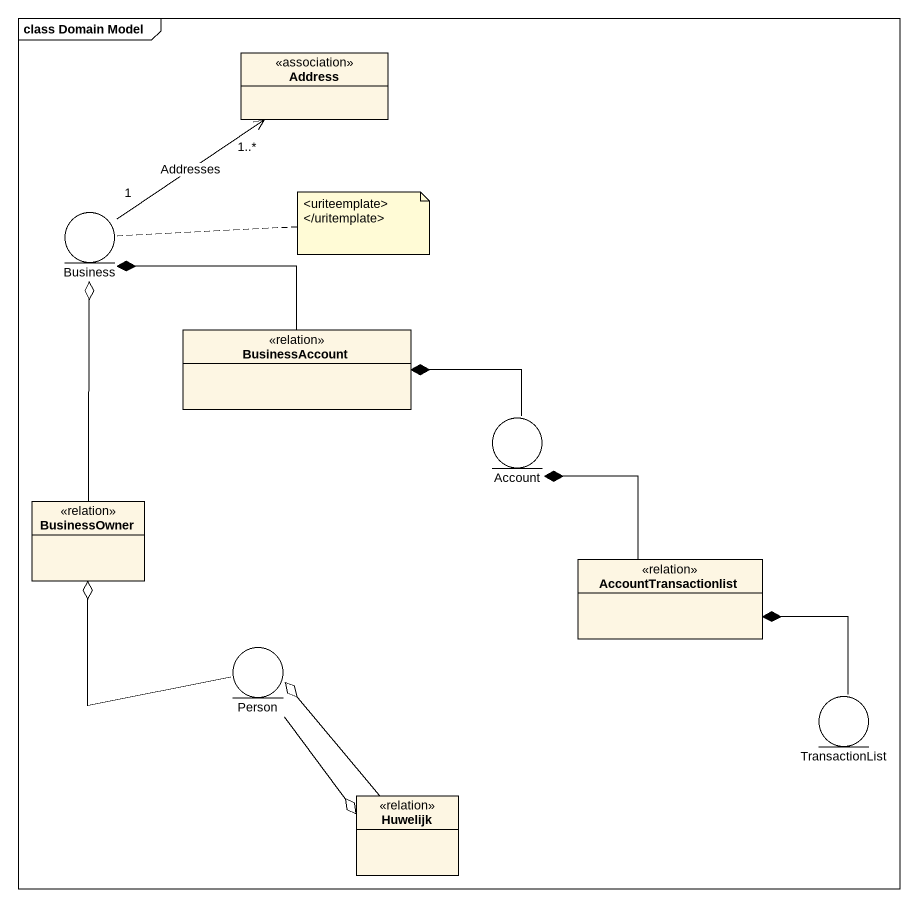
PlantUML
@startuml
mainframe class Domain Model
allowmixing
hide circle
hide empty members
class Address <<association>>
entity Business
class BusinessAccount <<relation>>
entity Account
class BusinessOwner <<relation>>
class AccountTransactionlist <<relation>>
entity "Person" as Person_
entity TransactionList
class Huwelijk <<relation>>
Business "1" -up-> "1..*" Address : Addresses
BusinessAccount -left-* Business
Account -left-* BusinessAccount
BusinessOwner -up-o Business
AccountTransactionlist -up-* Account
Person_ -up-o BusinessOwner
Person_ --o Huwelijk
TransactionList -up-* AccountTransactionlist
Huwelijk -up-o Person_
note right of Business
  <uriteemplate>
  </uritemplate>
end note
@enduml
